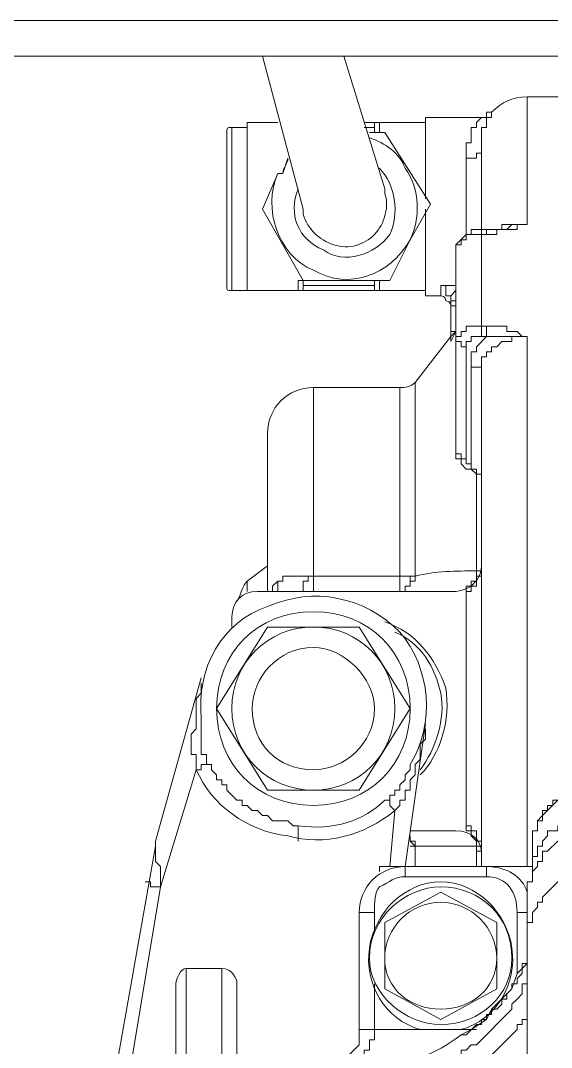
# Model space of a CAD drawing. Header units: millimetres. Extents: x 25083 to 52777, y 24772 to 45779.
# Drawn here: x 49612.4 to 49651.1, y 36235.3 to 36310.2 of the extents above; entities that cross this region are included whole.
import ezdxf

# ---------------------------------------------------------------- set-up
doc = ezdxf.new("R2010")
doc.units = ezdxf.units.MM

# ---------------------------------------------------------------- blocks, each defined once
blk = doc.blocks.new('zw$D2F4')
at = {"color": 7, "lineweight": 5}
for points in [[(860.067, 429.662), (196.078, 429.662)], [(196.078, 427.063), (860.067, 427.063)], [(743.089, 415.922), (740.118, 427.063)], [(749.031, 417.408), (746.06, 427.063)], [(759.429, 414.808), (759.429, 424.092)], [(775.769, 424.092), (759.429, 424.092)], [(756.83, 422.978), (756.458, 422.978), (756.458, 422.607), (756.087, 422.607)], [(756.83, 422.978), (756.83, 422.607), (756.458, 422.607), (756.458, 422.235), (756.458, 421.864), (756.087, 421.864), (756.087, 420.378)], [(739.004, 422.235), (739.004, 409.98)], [(739.004, 422.235), (741.233, 422.235)], [(752.002, 422.235), (747.546, 422.235)], [(748.288, 421.864), (748.288, 422.235)], [(748.66, 421.492), (748.66, 422.235)], [(752.002, 416.665), (752.002, 422.607)], [(752.002, 422.607), (756.087, 422.607)], [(754.973, 419.636), (754.973, 420.75), (755.344, 420.75), (755.344, 421.864), (755.716, 421.864), (755.716, 422.235), (756.087, 422.607)], [(737.519, 410.352), (737.519, 421.492)], [(737.89, 409.98), (737.89, 421.864)], [(737.89, 421.864), (739.004, 421.864)], [(739.004, 421.864), (739.004, 409.98)], [(748.288, 421.864), (747.546, 421.864)], [(747.917, 421.492), (749.031, 421.492)], [(748.288, 421.864), (748.288, 421.492)], [(749.031, 421.492), (752.373, 416.293)], [(754.973, 419.636), (755.716, 419.636), (755.716, 420.007), (756.087, 420.007), (756.087, 420.378)], [(756.087, 406.638), (756.087, 420.378)], [(741.604, 418.522), (741.975, 419.636)], [(754.973, 419.636), (754.973, 414.065)], [(740.118, 415.922), (741.233, 418.522)], [(741.233, 418.522), (741.604, 418.522)], [(752.373, 416.293), (750.888, 413.694)], [(743.089, 410.723), (740.118, 415.922)], [(752.002, 409.609), (752.002, 415.922)], [(759.429, 414.808), (758.686, 414.808), (758.686, 414.437), (757.201, 414.437), (757.201, 414.065), (756.458, 414.065)], [(757.201, 414.437), (757.572, 414.437), (757.572, 414.808), (759.429, 414.808)], [(757.944, 414.437), (758.315, 414.808), (759.429, 414.808)], [(756.087, 414.437), (755.344, 414.437), (755.344, 414.065), (754.973, 414.065), (754.23, 413.323), (754.23, 412.951)], [(754.23, 412.951), (754.23, 413.323), (754.601, 413.323), (754.601, 413.694), (754.973, 413.694), (754.973, 414.065), (756.087, 414.065)], [(756.087, 414.437), (756.458, 414.437)], [(756.087, 414.065), (756.458, 414.065)], [(756.458, 414.437), (756.458, 414.065)], [(757.944, 414.437), (756.458, 414.437)], [(750.888, 413.694), (749.402, 410.723)], [(754.23, 398.097), (754.23, 412.951)], [(742.718, 410.723), (742.718, 409.98)], [(743.089, 410.723), (742.718, 410.723)], [(743.089, 410.352), (743.089, 410.723), (742.718, 410.723)], [(749.402, 410.723), (743.089, 410.723)], [(743.089, 409.98), (743.089, 410.352)], [(743.089, 410.352), (748.288, 410.352)], [(748.66, 410.723), (748.288, 410.723)], [(748.288, 410.352), (748.288, 410.723), (748.66, 410.723)], [(748.288, 409.98), (748.288, 410.352)], [(748.66, 409.98), (748.66, 410.723)], [(753.116, 410.352), (753.116, 409.609)], [(754.23, 410.352), (753.116, 410.352)], [(754.23, 409.98), (754.23, 410.352), (753.116, 410.352)], [(753.116, 410.352), (753.487, 410.352), (753.487, 409.609), (753.859, 409.609)], [(737.89, 409.98), (739.004, 409.98)], [(739.004, 409.98), (752.002, 409.98)], [(752.002, 409.609), (753.116, 409.609)], [(753.859, 409.609), (754.23, 409.98)], [(753.859, 409.238), (753.859, 409.609)], [(753.859, 409.238), (753.859, 406.638)], [(753.859, 409.238), (754.23, 409.238)], [(754.23, 408.866), (753.859, 408.866)], [(754.23, 407.381), (754.23, 407.009), (753.859, 406.638), (753.859, 406.267)], [(753.859, 406.638), (753.859, 407.009), (754.23, 407.009), (754.23, 407.381)], [(754.23, 406.267), (754.23, 406.638), (754.601, 406.638), (754.601, 407.009), (754.973, 407.009), (754.973, 407.381), (756.087, 407.381)], [(756.458, 407.381), (756.087, 407.381)], [(756.458, 407.381), (756.458, 406.638)], [(756.458, 407.381), (757.944, 407.381), (757.944, 407.009), (758.686, 407.009), (759.058, 406.638), (759.429, 406.638)], [(751.259, 403.296), (753.859, 406.638)], [(754.23, 407.009), (753.859, 406.267)], [(753.859, 406.267), (753.859, 406.638)], [(753.859, 406.267), (753.859, 406.638)], [(754.973, 405.895), (754.973, 406.267), (755.344, 406.267), (755.344, 406.638), (755.716, 406.638), (756.087, 406.638)], [(756.458, 406.638), (755.716, 405.895), (755.716, 405.524), (755.344, 405.524), (755.344, 405.153), (755.344, 404.41)], [(756.087, 406.638), (756.458, 406.638)], [(759.429, 406.638), (758.315, 406.638), (758.315, 406.267), (757.572, 406.267), (757.201, 405.895), (756.83, 405.895), (756.83, 405.524), (756.458, 405.524), (756.458, 405.153), (756.087, 405.153), (756.087, 404.039)], [(759.429, 406.638), (756.458, 406.638)], [(759.429, 368.017), (759.429, 406.638)], [(754.23, 406.267), (754.601, 406.267), (754.601, 405.895), (754.973, 405.895)], [(754.973, 397.725), (754.973, 405.895)], [(755.344, 404.41), (755.344, 396.983)], [(755.344, 404.41), (756.087, 404.41), (756.087, 404.039)], [(756.087, 404.039), (756.087, 368.017)], [(743.832, 388.07), (743.832, 402.925)], [(743.832, 402.925), (750.145, 402.925)], [(750.145, 402.925), (750.145, 389.184)], [(751.259, 389.184), (751.259, 403.296)], [(740.49, 388.07), (740.49, 399.582)], [(754.23, 398.097), (754.23, 397.725), (754.601, 397.725), (754.601, 397.354), (754.973, 396.983)], [(754.973, 397.725), (754.601, 397.725), (754.601, 398.097), (754.23, 398.097)], [(755.344, 396.983), (755.344, 397.354), (754.973, 397.354), (754.973, 397.725)], [(754.973, 396.983), (755.344, 396.983), (755.716, 396.611), (756.087, 396.611)], [(754.973, 396.983), (755.344, 396.983)], [(756.087, 396.611), (755.716, 396.611), (755.716, 396.983), (755.344, 396.983)], [(755.716, 396.611), (755.716, 389.556)], [(740.49, 389.927), (739.004, 388.813)], [(740.49, 389.927), (740.49, 388.07)], [(756.087, 389.927), (756.087, 389.184), (755.716, 389.184), (755.716, 388.442), (755.344, 388.442), (755.344, 388.07), (754.973, 388.07), (754.973, 387.699)], [(756.087, 389.927), (756.087, 389.556), (755.716, 389.556)], [(741.233, 388.813), (741.604, 388.813), (741.604, 389.184), (743.461, 389.184)], [(743.089, 388.07), (743.089, 388.813), (743.461, 388.813), (743.461, 389.184)], [(750.145, 389.184), (743.832, 389.184)], [(750.145, 388.442), (750.145, 389.184)], [(750.888, 389.184), (750.145, 389.184)], [(751.259, 389.184), (750.145, 389.184)], [(750.517, 388.442), (750.888, 388.442), (750.888, 389.184)], [(750.517, 388.442), (750.888, 388.442), (750.888, 388.813), (751.259, 388.813), (751.259, 389.184)], [(754.973, 388.07), (754.973, 388.442), (755.344, 388.442), (755.344, 388.813), (755.716, 388.813), (755.716, 389.184), (755.716, 389.556)], [(756.087, 389.556), (755.716, 389.556)], [(739.004, 388.07), (739.004, 388.813)], [(741.233, 388.813), (740.861, 388.442), (740.861, 388.07)], [(740.861, 388.07), (741.233, 388.07), (741.233, 388.813)], [(750.145, 388.07), (750.145, 388.442)], [(750.145, 388.442), (750.145, 388.07), (750.517, 388.07), (750.517, 388.442)], [(750.517, 388.442), (750.517, 388.07), (750.145, 388.07)], [(754.23, 388.07), (739.747, 388.07)], [(754.973, 388.07), (754.973, 370.616)], [(737.89, 386.213), (737.89, 385.471)], [(740.49, 385.471), (736.776, 379.529)], [(747.174, 385.471), (740.49, 385.471)], [(750.888, 379.529), (747.174, 385.471)], [(732.32, 369.874), (735.662, 381.757)], [(735.291, 375.073), (735.291, 376.187), (734.919, 376.187), (734.919, 377.672), (735.291, 378.043), (735.291, 380.272), (735.662, 380.643), (735.662, 381.386)], [(736.776, 379.529), (740.49, 373.587)], [(747.174, 373.587), (750.888, 379.529)], [(736.034, 375.444), (736.034, 376.187), (735.662, 376.187), (735.662, 378.786)], [(752.002, 378.043), (752.002, 377.301), (751.631, 376.929), (751.631, 375.815), (751.259, 375.444), (751.259, 374.701), (750.888, 374.33), (750.888, 373.587), (750.517, 373.587), (750.517, 372.844), (750.145, 372.844), (750.145, 372.473), (749.774, 372.102)], [(752.002, 378.415), (750.517, 368.017)], [(735.291, 375.073), (732.691, 366.531)], [(736.034, 375.444), (735.662, 375.444), (735.662, 375.073), (735.291, 375.073)], [(736.034, 375.444), (736.405, 375.444), (736.405, 375.073), (736.776, 374.701), (736.776, 374.33), (737.148, 374.33), (737.148, 373.959), (737.519, 373.959), (737.519, 373.587), (738.262, 372.844), (738.633, 372.844), (738.633, 372.473), (739.004, 372.473), (739.376, 372.102), (739.747, 372.102), (740.118, 371.73), (740.49, 371.73), (740.861, 371.359), (741.975, 371.359), (742.347, 370.988), (742.718, 370.988)], [(750.888, 375.444), (750.888, 375.073), (750.517, 374.701), (750.517, 374.33), (750.145, 373.959), (750.145, 373.587), (749.774, 373.587), (749.774, 373.216), (749.402, 373.216), (749.402, 372.844), (749.031, 372.844)], [(740.49, 373.587), (747.174, 373.587)], [(762.771, 373.587), (762.4, 373.216), (762.029, 373.216), (761.657, 372.844), (761.286, 372.844), (761.286, 372.473), (760.915, 372.473), (760.915, 372.102), (760.543, 372.102), (760.543, 371.73), (760.172, 371.359), (760.172, 370.616), (759.801, 370.616), (759.801, 369.502)], [(749.031, 372.844), (749.402, 372.844), (749.402, 372.473), (749.774, 372.102)], [(759.801, 369.502), (759.801, 370.616), (760.172, 370.616), (760.172, 371.359), (760.543, 371.359), (760.543, 371.73), (760.915, 372.102), (761.657, 372.844), (762.029, 372.844), (762.029, 373.216), (762.771, 373.216)], [(749.402, 368.017), (749.774, 372.102)], [(762.771, 371.359), (762.4, 371.359), (762.029, 370.988), (761.657, 370.988), (761.657, 370.616), (760.915, 370.616), (760.915, 370.245), (760.543, 369.874), (760.543, 369.502), (760.172, 369.502), (760.172, 368.759), (759.801, 368.759), (759.801, 367.645)], [(742.718, 369.874), (742.718, 370.988)], [(750.888, 370.616), (754.23, 370.616)], [(754.973, 370.988), (755.344, 370.988), (755.344, 370.616), (755.716, 370.616), (755.716, 369.874), (756.087, 369.874), (756.087, 369.131)], [(755.716, 369.502), (755.716, 369.874), (755.344, 370.245), (755.344, 370.616), (754.973, 370.616)], [(762.771, 370.616), (762.771, 370.245), (762.029, 370.245), (762.029, 369.874), (761.657, 369.874), (760.915, 369.131), (760.543, 369.131), (760.543, 368.388), (760.172, 368.388), (760.172, 368.017), (759.801, 367.645)], [(732.32, 369.874), (732.32, 368.388), (732.691, 368.017), (732.691, 366.531)], [(750.888, 370.245), (750.888, 369.874)], [(750.888, 370.245), (750.888, 369.874), (751.259, 369.874), (751.259, 369.502)], [(724.893, 327.539), (732.32, 369.502)], [(750.888, 369.502), (751.259, 369.502)], [(751.259, 368.017), (751.259, 369.502)], [(755.716, 369.502), (755.716, 368.017)], [(755.716, 369.502), (755.716, 369.131), (756.087, 369.131)], [(756.087, 369.502), (755.716, 369.502)], [(759.801, 367.645), (759.801, 369.502)], [(759.801, 368.017), (748.66, 368.017)], [(748.66, 367.645), (748.66, 368.017)], [(750.517, 367.274), (750.517, 368.017)], [(756.458, 368.017), (756.458, 367.274)], [(759.801, 367.645), (759.801, 366.903), (759.429, 366.903), (759.429, 365.789)], [(759.429, 362.818), (759.429, 363.932), (759.801, 363.932), (759.801, 364.675), (760.172, 365.046), (760.172, 365.417), (760.543, 365.417), (760.543, 365.789), (760.915, 366.16), (761.657, 366.903), (762.029, 366.903), (762.029, 367.274), (762.4, 367.274), (762.771, 367.645), (763.143, 367.645)], [(731.577, 366.903), (731.949, 366.903), (731.949, 366.531), (732.691, 366.531)], [(750.517, 367.274), (756.458, 367.274)], [(732.691, 366.531), (726.75, 330.881)], [(753.116, 366.16), (749.031, 363.932)], [(757.201, 363.932), (753.116, 366.16)], [(759.429, 349.077), (759.429, 365.789)], [(747.174, 364.675), (748.288, 364.675)], [(747.174, 364.675), (747.174, 355.762)], [(748.288, 363.189), (748.288, 364.675)], [(758.686, 364.675), (759.429, 364.675)], [(758.686, 364.675), (758.686, 360.218)], [(749.031, 363.932), (749.031, 359.104)], [(757.201, 359.104), (757.201, 363.932)], [(759.429, 361.704), (759.429, 360.961), (758.686, 360.218), (758.315, 359.104), (756.83, 357.619)], [(759.429, 361.704), (759.429, 360.961), (759.058, 360.961), (759.058, 360.218), (758.686, 359.847), (758.686, 359.476), (758.315, 359.476), (758.315, 359.104), (757.944, 358.733), (757.944, 358.361), (757.572, 358.361), (757.572, 357.99), (757.201, 357.619), (756.83, 357.619)], [(734.548, 360.59), (737.148, 360.59)], [(734.548, 360.59), (734.548, 273.692)], [(737.148, 273.692), (737.148, 360.59)], [(753.859, 354.276), (754.601, 354.276), (754.601, 354.648), (754.973, 354.648), (755.344, 355.019), (755.716, 355.019), (758.315, 357.619), (758.315, 357.99), (758.686, 358.361), (759.058, 358.733), (759.058, 359.476), (759.429, 359.476), (759.429, 360.218)], [(733.805, 359.476), (733.805, 273.692)], [(738.262, 273.692), (738.262, 359.476)], [(748.288, 356.133), (748.288, 359.476)], [(749.031, 359.104), (753.116, 356.876)], [(753.116, 356.876), (757.201, 359.104)], [(756.83, 357.619), (756.458, 356.876), (755.344, 356.133), (754.601, 355.762)], [(759.429, 357.247), (759.429, 356.876), (759.058, 356.876), (759.058, 356.505), (758.686, 356.505), (758.686, 356.133), (756.83, 354.276), (756.458, 354.276), (756.458, 353.905), (756.087, 353.905), (756.087, 353.534), (755.344, 353.534), (755.344, 353.162), (754.973, 353.162), (754.601, 352.791)], [(756.83, 357.247), (756.458, 357.247), (756.458, 356.876), (756.087, 356.876), (756.087, 356.505), (755.716, 356.505), (754.973, 355.762), (754.601, 355.762)], [(756.83, 357.619), (756.83, 357.247)], [(748.288, 356.133), (748.288, 355.391), (747.917, 355.391), (747.917, 354.648), (747.546, 354.648), (747.546, 354.276), (747.174, 354.276), (746.803, 354.276), (746.803, 353.905), (745.318, 353.905), (744.946, 353.534), (743.832, 353.534)], [(747.174, 355.762), (747.174, 355.019), (746.06, 353.905), (744.946, 353.905), (744.575, 353.534), (743.832, 353.534)], [(755.716, 356.133), (747.174, 356.133)], [(748.288, 356.133), (747.174, 356.133), (747.174, 355.762)]]:
    blk.add_lwpolyline(points, dxfattribs=at)
for points in [[(759.429, 424.092), (758.315, 424.092), (757.572, 423.721), (756.83, 422.978)], [(737.89, 421.864), (737.519, 421.864), (737.519, 421.864), (737.519, 421.492)], [(739.004, 421.492), (739.004, 421.864), (739.004, 421.864), (739.004, 421.864)], [(739.004, 421.864), (739.004, 421.864), (739.004, 421.864), (739.004, 421.864)], [(750.517, 418.893), (750.145, 420.007), (749.031, 420.75), (747.917, 421.121)], [(741.975, 419.636), (741.975, 419.264), (741.604, 418.893), (741.604, 418.522)], [(741.233, 418.522), (740.118, 415.922), (741.233, 412.58), (743.832, 411.466)], [(749.402, 414.065), (750.145, 415.551), (749.774, 417.779), (748.66, 418.893)], [(750.888, 413.694), (751.631, 415.179), (751.631, 417.408), (750.517, 418.893)], [(742.718, 417.408), (741.975, 415.551), (742.718, 413.694), (744.575, 412.951)], [(748.288, 414.065), (749.031, 414.808), (749.402, 416.293), (749.031, 417.036)], [(749.031, 417.036), (749.031, 417.408), (749.031, 417.408), (749.031, 417.408)], [(743.089, 415.922), (743.089, 415.922), (743.089, 415.551), (743.089, 415.551)], [(743.089, 415.551), (743.461, 414.437), (744.203, 413.694), (745.318, 413.323)], [(744.575, 412.951), (746.06, 411.837), (748.288, 412.58), (749.402, 414.065)], [(745.318, 413.323), (746.432, 412.951), (747.546, 413.323), (748.288, 414.065)], [(743.832, 411.466), (746.432, 409.98), (749.402, 411.094), (750.888, 413.694)], [(737.519, 410.352), (737.519, 409.98), (737.519, 409.98), (737.89, 409.98)], [(739.004, 409.98), (739.004, 409.98), (739.004, 410.352), (739.004, 410.352)], [(739.004, 409.98), (739.004, 409.98), (739.004, 409.98), (739.004, 409.98)], [(753.487, 409.238), (753.487, 409.238), (753.487, 409.609), (753.116, 409.609)], [(753.859, 408.866), (753.859, 408.866), (753.859, 409.238), (753.487, 409.238)], [(753.859, 406.638), (753.859, 406.638), (753.859, 406.638), (753.859, 407.009)], [(743.832, 402.925), (741.975, 402.925), (740.49, 401.439), (740.49, 399.582)], [(750.145, 402.925), (750.517, 402.925), (750.888, 402.925), (751.259, 403.296)], [(756.087, 396.611), (756.087, 396.611), (756.087, 396.611), (756.087, 396.611)], [(756.087, 396.611), (756.087, 396.611), (756.087, 396.611), (756.087, 396.611)], [(740.49, 389.927), (740.49, 390.298), (740.49, 390.298), (740.49, 390.298)], [(755.344, 388.442), (755.716, 388.813), (756.087, 389.184), (756.087, 389.927)], [(743.461, 389.184), (743.461, 389.184), (743.832, 389.184), (743.832, 389.184)], [(750.888, 389.184), (750.888, 389.184), (751.259, 389.184), (751.259, 389.184)], [(755.716, 389.556), (754.23, 389.556), (752.745, 389.556), (751.259, 389.184)], [(751.259, 389.184), (751.259, 389.184), (751.259, 389.184), (751.259, 389.184)], [(755.716, 389.556), (755.716, 389.556), (755.716, 389.556), (755.716, 389.556)], [(739.004, 388.813), (738.633, 388.442), (738.633, 388.07), (738.262, 387.327)], [(740.49, 386.956), (743.832, 388.442), (747.546, 387.699), (750.145, 385.099)], [(754.23, 388.07), (754.601, 388.07), (755.344, 388.442), (755.344, 388.442)], [(739.747, 388.07), (738.633, 388.07), (737.89, 387.327), (737.89, 386.213)], [(754.973, 388.07), (754.973, 388.07), (754.973, 388.07), (754.973, 388.07)], [(735.662, 378.786), (735.291, 382.5), (737.148, 385.842), (740.49, 386.956)], [(753.487, 381.014), (752.745, 383.242), (751.259, 385.099), (749.031, 385.842)], [(753.116, 380.643), (752.745, 382.5), (751.631, 384.357), (749.774, 385.099)], [(750.145, 385.099), (752.373, 382.5), (752.745, 378.415), (750.888, 375.444)], [(751.631, 374.701), (753.116, 376.187), (753.859, 378.786), (753.487, 381.014)], [(751.631, 375.073), (752.745, 376.558), (753.487, 378.786), (753.116, 380.643)], [(752.002, 378.043), (752.002, 378.043), (752.002, 378.043), (752.002, 378.043)], [(735.291, 375.073), (736.405, 372.473), (739.004, 370.616), (741.975, 370.245)], [(742.718, 370.988), (745.318, 370.616), (747.546, 371.359), (749.031, 372.844)], [(741.975, 370.245), (744.575, 369.502), (747.546, 370.245), (749.774, 372.102)], [(756.087, 369.131), (756.087, 369.874), (755.344, 370.616), (754.23, 370.616)], [(754.973, 370.616), (754.973, 370.616), (754.973, 370.616), (754.973, 370.616)], [(732.32, 369.874), (732.32, 369.874), (732.32, 369.874), (732.32, 369.502)], [(751.259, 369.502), (751.259, 369.502), (750.888, 369.874), (750.888, 369.874)], [(751.259, 369.502), (751.259, 369.502), (751.259, 369.502), (751.259, 369.502)], [(751.259, 369.502), (752.745, 369.502), (754.23, 369.502), (755.716, 369.502)], [(755.716, 369.502), (755.716, 369.502), (755.716, 369.502), (755.716, 369.502)], [(750.517, 368.017), (748.66, 368.017), (747.174, 366.531), (747.174, 364.675)], [(759.429, 366.16), (759.058, 367.274), (757.944, 368.017), (756.458, 368.017)], [(759.801, 367.645), (759.801, 367.645), (759.801, 367.645), (759.801, 367.645)], [(747.917, 362.075), (748.288, 364.675), (750.517, 366.903), (753.116, 366.903)], [(750.517, 367.274), (749.774, 367.274), (749.402, 366.903), (748.66, 366.531)], [(753.116, 366.903), (755.716, 366.903), (757.944, 364.675), (758.315, 362.075)], [(758.686, 364.675), (758.686, 366.16), (757.944, 367.274), (756.458, 367.274)], [(748.66, 366.531), (748.288, 366.16), (748.288, 365.417), (748.288, 364.675)], [(751.631, 356.133), (749.031, 356.876), (747.546, 359.476), (747.917, 362.075)], [(758.315, 362.075), (758.686, 359.476), (757.201, 356.876), (754.601, 356.133)], [(734.548, 360.59), (734.177, 360.59), (733.805, 359.847), (733.805, 359.476)], [(738.262, 359.476), (738.262, 359.847), (737.89, 360.59), (737.148, 360.59)], [(756.83, 357.247), (756.83, 357.247), (756.83, 357.619), (756.83, 357.619)], [(748.288, 353.534), (750.517, 353.534), (752.745, 354.276), (754.601, 355.762)]]:
    blk.add_open_spline(points, degree=3, dxfattribs=at)
for points in [[(743.832, 386.585), (739.747, 386.585), (736.776, 383.614), (736.776, 379.529), (736.776, 375.444), (739.747, 372.473), (743.832, 372.473), (747.917, 372.473), (750.888, 375.444), (750.888, 379.529), (750.888, 383.614), (747.917, 386.585), (743.832, 386.585)], [(743.832, 385.471), (740.49, 385.471), (737.89, 382.871), (737.89, 379.529), (737.89, 376.187), (740.49, 373.587), (743.832, 373.587), (747.174, 373.587), (749.774, 376.187), (749.774, 379.529), (749.774, 382.871), (747.174, 385.471), (743.832, 385.471)], [(743.832, 383.985), (741.233, 383.985), (739.376, 381.757), (739.376, 379.529), (739.376, 376.929), (741.233, 375.073), (743.832, 375.073), (746.06, 375.073), (748.288, 376.929), (748.288, 379.529), (748.288, 381.757), (746.06, 383.985), (743.832, 383.985)], [(753.116, 366.531), (750.517, 366.531), (747.917, 364.303), (747.917, 361.332), (747.917, 358.733), (750.517, 356.505), (753.116, 356.505), (756.087, 356.505), (758.315, 358.733), (758.315, 361.332), (758.315, 364.303), (756.087, 366.531), (753.116, 366.531)], [(753.116, 365.417), (750.888, 365.417), (749.031, 363.56), (749.031, 361.332), (749.031, 359.104), (750.888, 357.619), (753.116, 357.619), (755.344, 357.619), (757.201, 359.104), (757.201, 361.332), (757.201, 363.56), (755.344, 365.417), (753.116, 365.417)]]:
    blk.add_open_spline(points, degree=3, knots=[0, 0, 0, 0, 1, 1, 1, 2, 2, 2, 3, 3, 3, 4, 4, 4, 4], dxfattribs=at)

msp = doc.modelspace()

# ---------------------------------------------------------------- block references
msp.add_blockref('zw$D2F4', (48889.923, 35880.503))

doc.saveas('drawing.dxf')
